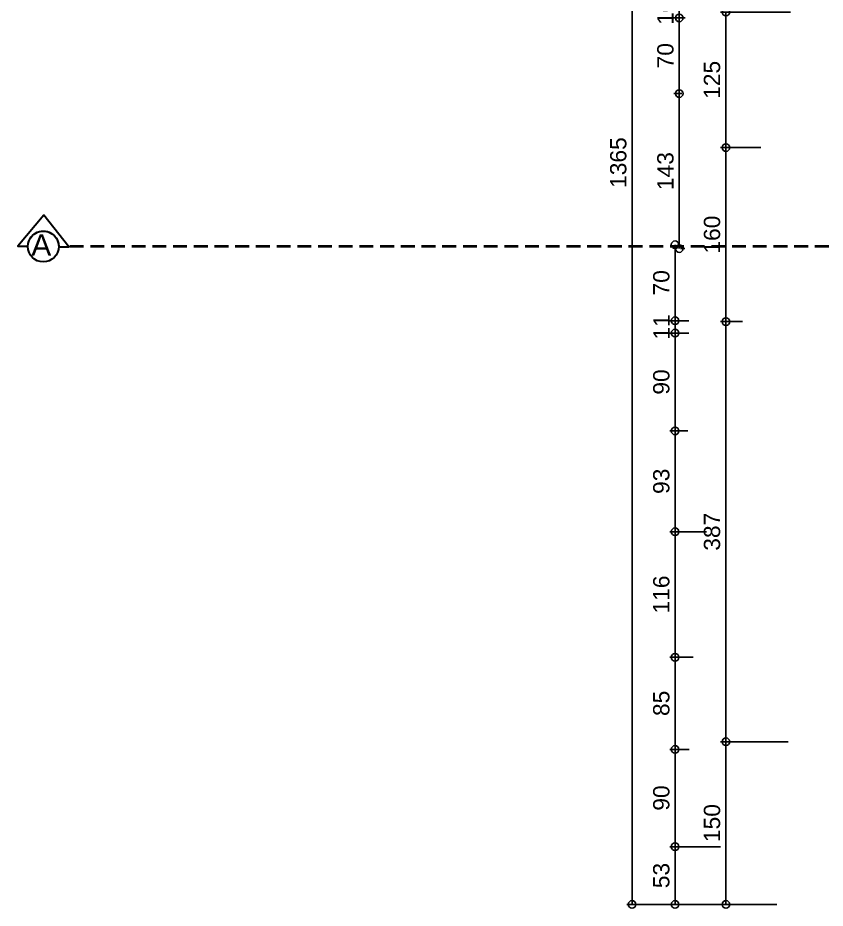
# Model space of a CAD drawing. Header units: millimetres. Extents: x 768 to 14077, y 324 to 18132.
# Drawn here: x 768 to 1511, y 16528 to 17347 of the extents above; entities that cross this region are included whole.
import ezdxf

# ---------------------------------------------------------------- set-up
doc = ezdxf.new("R2010")
doc.units = ezdxf.units.MM
doc.linetypes.add('HIDDENX2', pattern=[19.05, 12.7, -6.35])
doc.layers.add('SEM_KESİK1', color=254, linetype='HIDDENX2', lineweight=40)
doc.styles.add('SEM_YAZI', font='arial.ttf')
doc.styles.get("Standard").update_dxf_attribs({"font": 'arial.ttf'})
doc.dimstyles.new('1-50-2', dxfattribs={"dimtxt": 15, "dimasz": 7, "dimexe": 5, "dimexo": 5, "dimgap": 5, "dimtad": 1, "dimdec": 0, "dimtxsty": 'Standard', "dimblk": 'ORIGIN', "dimcen": 5, "dimdle": 7, "dimclrd": 256, "dimclre": 256, "dimclrt": 256, "dimadec": 0, "dimazin": 0, "dimtfac": 1, "dimtdec": 0, "dimtix": 1, "dimtmove": 0, "dimatfit": 3, "dimldrblk": 'ORIGIN', "dimfxl": 1, "dimlwd": -1, "dimlwe": -1, "dimarcsym": 0})

# ---------------------------------------------------------------- blocks, each defined once
blk = doc.blocks.new('_Origin')
at = {"color": 0, "linetype": 'ByBlock', "lineweight": -2}
blk.add_line((0, 0), (-1, 0), dxfattribs=at)
blk.add_circle((0, 0), 0.5, dxfattribs=at)
blk = doc.blocks.new('*D636')
at = {"transparency": 16777216}
for p, q in [((1478.52, 17352.23), (1414.11, 17352.23)), ((1419.11, 17345.23), (1419.11, 17234.59)), ((1451.28, 17227.59), (1414.11, 17227.59))]:
    blk.add_line(p, q, dxfattribs=at)
at = {"layer": 'Defpoints', "color": 0, "transparency": 16777216}
for p in [(1483.52, 17352.23), (1419.11, 17227.59), (1456.28, 17227.59)]:
    blk.add_point(p, dxfattribs=at)
at = {"transparency": 16777216, "xscale": 7, "yscale": 7, "zscale": 7}
for p, rotation in [((1419.11, 17352.23), 90), ((1419.11, 17227.59), 270)]:
    blk.add_blockref('_Origin', p, dxfattribs=dict(at, rotation=rotation))
at = {"transparency": 16777216, "insert": (1406.45, 17289.91), "char_height": 15, "attachment_point": 5, "rotation": 90}
blk.add_mtext('125', dxfattribs=at)
blk = doc.blocks.new('*D637')
at = {"transparency": 16777216}
for p, q in [((1451.28, 17227.59), (1414.11, 17227.59)), ((1419.11, 17220.59), (1419.11, 17074.46)), ((1434.41, 17067.46), (1414.11, 17067.46))]:
    blk.add_line(p, q, dxfattribs=at)
at = {"layer": 'Defpoints', "color": 0, "transparency": 16777216}
for p in [(1456.28, 17227.59), (1419.11, 17067.46), (1439.41, 17067.46)]:
    blk.add_point(p, dxfattribs=at)
at = {"transparency": 16777216, "xscale": 7, "yscale": 7, "zscale": 7}
for p, rotation in [((1419.11, 17227.59), 90), ((1419.11, 17067.46), 270)]:
    blk.add_blockref('_Origin', p, dxfattribs=dict(at, rotation=rotation))
at = {"transparency": 16777216, "insert": (1406.45, 17147.52), "char_height": 15, "attachment_point": 5, "rotation": 90}
blk.add_mtext('160', dxfattribs=at)
blk = doc.blocks.new('*D638')
at = {"transparency": 16777216}
for p, q in [((1434.41, 17067.46), (1414.11, 17067.46)), ((1419.11, 17060.46), (1419.11, 16687.94)), ((1476.37, 16680.94), (1414.11, 16680.94))]:
    blk.add_line(p, q, dxfattribs=at)
at = {"layer": 'Defpoints', "color": 0, "transparency": 16777216}
for p in [(1439.41, 17067.46), (1419.11, 16680.94), (1481.37, 16680.94)]:
    blk.add_point(p, dxfattribs=at)
at = {"transparency": 16777216, "xscale": 7, "yscale": 7, "zscale": 7}
for p, rotation in [((1419.11, 17067.46), 90), ((1419.11, 16680.94), 270)]:
    blk.add_blockref('_Origin', p, dxfattribs=dict(at, rotation=rotation))
at = {"transparency": 16777216, "insert": (1406.44, 16874.2), "char_height": 15, "attachment_point": 5, "rotation": 90}
blk.add_mtext('387', dxfattribs=at)
blk = doc.blocks.new('*D639')
at = {"transparency": 16777216}
for p, q in [((1476.37, 16680.94), (1414.11, 16680.94)), ((1419.11, 16673.94), (1419.11, 16538.35)), ((1465.9, 16531.35), (1414.11, 16531.35))]:
    blk.add_line(p, q, dxfattribs=at)
at = {"layer": 'Defpoints', "color": 0, "transparency": 16777216}
for p in [(1481.37, 16680.94), (1419.11, 16531.35), (1470.9, 16531.35)]:
    blk.add_point(p, dxfattribs=at)
at = {"transparency": 16777216, "xscale": 7, "yscale": 7, "zscale": 7}
for p, rotation in [((1419.11, 16680.94), 90), ((1419.11, 16531.35), 270)]:
    blk.add_blockref('_Origin', p, dxfattribs=dict(at, rotation=rotation))
at = {"transparency": 16777216, "insert": (1406.45, 16606.15), "char_height": 15, "attachment_point": 5, "rotation": 90}
blk.add_mtext('150', dxfattribs=at)
blk = doc.blocks.new('*D640')
at = {"transparency": 16777216}
for p, q in [((1414.11, 16584.43), (1367.43, 16584.43)), ((1372.43, 16538.35), (1372.43, 16577.43)), ((1414.11, 16531.35), (1367.43, 16531.35))]:
    blk.add_line(p, q, dxfattribs=at)
at = {"layer": 'Defpoints', "color": 0, "transparency": 16777216}
for p in [(1372.43, 16584.43), (1419.11, 16584.43), (1419.11, 16531.35)]:
    blk.add_point(p, dxfattribs=at)
at = {"transparency": 16777216, "xscale": 7, "yscale": 7, "zscale": 7}
for p, rotation in [((1372.43, 16584.43), 90), ((1372.43, 16531.35), 270)]:
    blk.add_blockref('_Origin', p, dxfattribs=dict(at, rotation=rotation))
at = {"transparency": 16777216, "insert": (1359.76, 16557.89), "char_height": 15, "attachment_point": 5, "rotation": 90}
blk.add_mtext('53', dxfattribs=at)
blk = doc.blocks.new('*D641')
at = {"transparency": 16777216}
for p, q in [((1385.43, 16673.95), (1367.43, 16673.95)), ((1372.43, 16591.43), (1372.43, 16666.95)), ((1414.11, 16584.43), (1367.43, 16584.43))]:
    blk.add_line(p, q, dxfattribs=at)
at = {"layer": 'Defpoints', "color": 0, "transparency": 16777216}
for p in [(1372.43, 16673.95), (1390.43, 16673.95), (1419.11, 16584.43)]:
    blk.add_point(p, dxfattribs=at)
at = {"transparency": 16777216, "xscale": 7, "yscale": 7, "zscale": 7}
for p, rotation in [((1372.43, 16673.95), 90), ((1372.43, 16584.43), 270)]:
    blk.add_blockref('_Origin', p, dxfattribs=dict(at, rotation=rotation))
at = {"transparency": 16777216, "insert": (1359.77, 16629.19), "char_height": 15, "attachment_point": 5, "rotation": 90}
blk.add_mtext('90', dxfattribs=at)
blk = doc.blocks.new('*D642')
at = {"transparency": 16777216}
for p, q in [((1389.16, 16758.64), (1367.43, 16758.64)), ((1372.43, 16680.95), (1372.43, 16751.64)), ((1385.43, 16673.95), (1367.43, 16673.95))]:
    blk.add_line(p, q, dxfattribs=at)
at = {"layer": 'Defpoints', "color": 0, "transparency": 16777216}
for p in [(1372.43, 16758.64), (1394.16, 16758.64), (1390.43, 16673.95)]:
    blk.add_point(p, dxfattribs=at)
at = {"transparency": 16777216, "xscale": 7, "yscale": 7, "zscale": 7}
for p, rotation in [((1372.43, 16758.64), 90), ((1372.43, 16673.95), 270)]:
    blk.add_blockref('_Origin', p, dxfattribs=dict(at, rotation=rotation))
at = {"transparency": 16777216, "insert": (1359.77, 16716.29), "char_height": 15, "attachment_point": 5, "rotation": 90}
blk.add_mtext('85', dxfattribs=at)
blk = doc.blocks.new('*D643')
at = {"transparency": 16777216}
for p, q in [((1401.44, 16874.2), (1367.43, 16874.2)), ((1372.43, 16765.64), (1372.43, 16867.2)), ((1389.16, 16758.64), (1367.43, 16758.64))]:
    blk.add_line(p, q, dxfattribs=at)
at = {"layer": 'Defpoints', "color": 0, "transparency": 16777216}
for p in [(1372.43, 16874.2), (1406.44, 16874.2), (1394.16, 16758.64)]:
    blk.add_point(p, dxfattribs=at)
at = {"transparency": 16777216, "xscale": 7, "yscale": 7, "zscale": 7}
for p, rotation in [((1372.43, 16874.2), 90), ((1372.43, 16758.64), 270)]:
    blk.add_blockref('_Origin', p, dxfattribs=dict(at, rotation=rotation))
at = {"transparency": 16777216, "insert": (1359.77, 16816.42), "char_height": 15, "attachment_point": 5, "rotation": 90}
blk.add_mtext('116', dxfattribs=at)
blk = doc.blocks.new('*D644')
at = {"transparency": 16777216}
for p, q in [((1384.26, 16966.99), (1367.43, 16966.99)), ((1372.43, 16881.2), (1372.43, 16959.99)), ((1401.44, 16874.2), (1367.43, 16874.2))]:
    blk.add_line(p, q, dxfattribs=at)
at = {"layer": 'Defpoints', "color": 0, "transparency": 16777216}
for p in [(1372.43, 16966.99), (1389.26, 16966.99), (1406.44, 16874.2)]:
    blk.add_point(p, dxfattribs=at)
at = {"transparency": 16777216, "xscale": 7, "yscale": 7, "zscale": 7}
for p, rotation in [((1372.43, 16966.99), 90), ((1372.43, 16874.2), 270)]:
    blk.add_blockref('_Origin', p, dxfattribs=dict(at, rotation=rotation))
at = {"transparency": 16777216, "insert": (1359.76, 16920.59), "char_height": 15, "attachment_point": 5, "rotation": 90}
blk.add_mtext('93', dxfattribs=at)
blk = doc.blocks.new('*D645')
at = {"transparency": 16777216}
for p, q in [((1384.98, 17056.92), (1367.43, 17056.92)), ((1372.43, 16973.99), (1372.43, 17049.92)), ((1384.26, 16966.99), (1367.43, 16966.99))]:
    blk.add_line(p, q, dxfattribs=at)
at = {"layer": 'Defpoints', "color": 0, "transparency": 16777216}
for p in [(1372.43, 17056.92), (1389.98, 17056.92), (1389.26, 16966.99)]:
    blk.add_point(p, dxfattribs=at)
at = {"transparency": 16777216, "xscale": 7, "yscale": 7, "zscale": 7}
for p, rotation in [((1372.43, 17056.92), 90), ((1372.43, 16966.99), 270)]:
    blk.add_blockref('_Origin', p, dxfattribs=dict(at, rotation=rotation))
at = {"transparency": 16777216, "insert": (1359.77, 17011.95), "char_height": 15, "attachment_point": 5, "rotation": 90}
blk.add_mtext('90', dxfattribs=at)
blk = doc.blocks.new('*D646')
at = {"transparency": 16777216}
for p, q in [((1372.43, 17075.26), (1372.43, 17082.26)), ((1384.98, 17068.26), (1367.43, 17068.26)), ((1372.43, 17056.92), (1372.43, 17068.26)), ((1384.98, 17056.92), (1367.43, 17056.92)), ((1372.43, 17049.92), (1372.43, 17042.92))]:
    blk.add_line(p, q, dxfattribs=at)
at = {"layer": 'Defpoints', "color": 0, "transparency": 16777216}
for p in [(1372.43, 17068.26), (1389.98, 17068.26), (1389.98, 17056.92)]:
    blk.add_point(p, dxfattribs=at)
at = {"transparency": 16777216, "xscale": 7, "yscale": 7, "zscale": 7}
for p, rotation in [((1372.43, 17068.26), 270), ((1372.43, 17056.92), 90)]:
    blk.add_blockref('_Origin', p, dxfattribs=dict(at, rotation=rotation))
at = {"transparency": 16777216, "insert": (1359.9, 17062.59), "char_height": 15, "attachment_point": 5, "rotation": 90}
blk.add_mtext('11', dxfattribs=at)
blk = doc.blocks.new('*D647')
at = {"transparency": 16777216}
for p, q in [((1372.43, 17075.26), (1372.43, 17131.17)), ((1384.98, 17068.26), (1367.43, 17068.26))]:
    blk.add_line(p, q, dxfattribs=at)
at = {"layer": 'Defpoints', "color": 0, "transparency": 16777216}
for p in [(1372.43, 17138.17), (1372.43, 17138.17), (1389.98, 17068.26)]:
    blk.add_point(p, dxfattribs=at)
at = {"transparency": 16777216, "xscale": 7, "yscale": 7, "zscale": 7}
for p, rotation in [((1372.43, 17138.17), 90), ((1372.43, 17068.26), 270)]:
    blk.add_blockref('_Origin', p, dxfattribs=dict(at, rotation=rotation))
at = {"transparency": 16777216, "insert": (1359.77, 17103.21), "char_height": 15, "attachment_point": 5, "rotation": 90}
blk.add_mtext('70', dxfattribs=at)
blk = doc.blocks.new('*D654')
at = {"transparency": 16777216}
for p, q in [((1376.21, 17364.4), (1376.21, 17371.4)), ((1381.72, 17357.4), (1371.21, 17357.4)), ((1376.21, 17357.4), (1376.21, 17346.91)), ((1381.72, 17346.91), (1371.21, 17346.91)), ((1376.21, 17339.91), (1376.21, 17332.91))]:
    blk.add_line(p, q, dxfattribs=at)
at = {"layer": 'Defpoints', "color": 0, "transparency": 16777216}
for p in [(1386.72, 17357.4), (1376.21, 17346.91), (1386.72, 17346.91)]:
    blk.add_point(p, dxfattribs=at)
at = {"transparency": 16777216, "xscale": 7, "yscale": 7, "zscale": 7}
for p, rotation in [((1376.21, 17357.4), 270), ((1376.21, 17346.91), 90)]:
    blk.add_blockref('_Origin', p, dxfattribs=dict(at, rotation=rotation))
at = {"transparency": 16777216, "insert": (1363.55, 17352.16), "char_height": 15, "attachment_point": 5, "rotation": 90}
blk.add_mtext('10', dxfattribs=at)
blk = doc.blocks.new('*D655')
at = {"transparency": 16777216}
for p, q in [((1381.72, 17346.91), (1371.21, 17346.91)), ((1376.21, 17339.91), (1376.21, 17284.31)), ((1378.64, 17277.31), (1371.21, 17277.31))]:
    blk.add_line(p, q, dxfattribs=at)
at = {"layer": 'Defpoints', "color": 0, "transparency": 16777216}
for p in [(1386.72, 17346.91), (1376.21, 17277.31), (1383.64, 17277.31)]:
    blk.add_point(p, dxfattribs=at)
at = {"transparency": 16777216, "xscale": 7, "yscale": 7, "zscale": 7}
for p, rotation in [((1376.21, 17346.91), 90), ((1376.21, 17277.31), 270)]:
    blk.add_blockref('_Origin', p, dxfattribs=dict(at, rotation=rotation))
at = {"transparency": 16777216, "insert": (1363.55, 17312.11), "char_height": 15, "attachment_point": 5, "rotation": 90}
blk.add_mtext('70', dxfattribs=at)
blk = doc.blocks.new('*D656')
at = {"transparency": 16777216}
for p, q in [((1378.64, 17277.31), (1371.21, 17277.31)), ((1376.21, 17270.31), (1376.21, 17141.67)), ((1377.43, 17134.67), (1381.21, 17134.67))]:
    blk.add_line(p, q, dxfattribs=at)
at = {"layer": 'Defpoints', "color": 0, "transparency": 16777216}
for p in [(1383.64, 17277.31), (1372.43, 17134.67), (1376.21, 17134.67)]:
    blk.add_point(p, dxfattribs=at)
at = {"transparency": 16777216, "xscale": 7, "yscale": 7, "zscale": 7}
for p, rotation in [((1376.21, 17277.31), 90), ((1376.21, 17134.67), 270)]:
    blk.add_blockref('_Origin', p, dxfattribs=dict(at, rotation=rotation))
at = {"transparency": 16777216, "insert": (1363.54, 17205.99), "char_height": 15, "attachment_point": 5, "rotation": 90}
blk.add_mtext('143', dxfattribs=at)
blk = doc.blocks.new('*D657')
at = {"transparency": 16777216}
for p, q in [((1367.43, 17896.23), (1327.85, 17896.23)), ((1332.85, 16538.35), (1332.85, 17889.23)), ((1367.43, 16531.35), (1327.85, 16531.35))]:
    blk.add_line(p, q, dxfattribs=at)
at = {"layer": 'Defpoints', "color": 0, "transparency": 16777216}
for p in [(1332.85, 17896.23), (1372.43, 17896.23), (1372.43, 16531.35)]:
    blk.add_point(p, dxfattribs=at)
at = {"transparency": 16777216, "xscale": 7, "yscale": 7, "zscale": 7}
for p, rotation in [((1332.85, 17896.23), 90), ((1332.85, 16531.35), 270)]:
    blk.add_blockref('_Origin', p, dxfattribs=dict(at, rotation=rotation))
at = {"transparency": 16777216, "insert": (1320.18, 17213.79), "char_height": 15, "attachment_point": 5, "rotation": 90}
blk.add_mtext('1365', dxfattribs=at)

msp = doc.modelspace()

# ---------------------------------------------------------------- linework, layer by layer
at = {"layer": 'SEM_KESİK1'}
msp.add_line((4961.86, 17136.61), (814.81, 17136.61), dxfattribs=at)
at = {"layer": 'SEM_KESİK1', "linetype": 'ByBlock', "lineweight": 30, "ltscale": 0.1}
msp.add_lwpolyline([(776.84, 17136.82, -1.000319), (805.21, 17136.38), (814.46, 17136.24), (791.47, 17165.5), (767.59, 17136.96)], format="xyb", close=True, dxfattribs=at)
msp.add_circle((791.03, 17136.6), 14.19, dxfattribs=at)

# ---------------------------------------------------------------- texts
at = {"layer": 'SEM_KESİK1', "linetype": 'ByBlock', "lineweight": 30, "ltscale": 0.1, "insert": (798.43, 17128.05), "char_height": 19.78, "width": 7.9102, "attachment_point": 9, "style": 'SEM_YAZI'}
msp.add_mtext('A', dxfattribs=at)

# ---------------------------------------------------------------- dimensions: what is measured, and where the dimension line sits
for base, p1, p2, picture, middle in [((1332.85, 17896.23), (1372.43, 16531.35), (1372.43, 17896.23), '*D657', (1320.18, 17213.79)), ((1372.43, 16584.43), (1419.11, 16531.35), (1419.11, 16584.43), '*D640', (1359.76, 16557.89))]:
    dim = msp.add_linear_dim(base=base, p1=p1, p2=p2, angle=90, dimstyle='1-50-2')
    dim.commit()
    dim.dimension.update_dxf_attribs({"geometry": picture, "text_midpoint": middle})
for base, p1, p2, picture, middle in [((1376.21, 17346.91), (1386.72, 17357.4), (1386.72, 17346.91), '*D654', (1363.55, 17352.16)), ((1376.21, 17277.31), (1386.72, 17346.91), (1383.64, 17277.31), '*D655', (1363.55, 17312.11)), ((1419.11, 17227.59), (1483.52, 17352.23), (1456.28, 17227.59), '*D636', (1406.45, 17289.91)), ((1376.21, 17134.67), (1383.64, 17277.31), (1372.43, 17134.67), '*D656', (1363.54, 17205.99)), ((1419.11, 17067.46), (1456.28, 17227.59), (1439.41, 17067.46), '*D637', (1406.45, 17147.52)), ((1372.43, 17138.17), (1389.98, 17068.26), (1372.43, 17138.17), '*D647', (1359.77, 17103.21)), ((1372.43, 17068.26), (1389.98, 17056.92), (1389.98, 17068.26), '*D646', (1359.9, 17062.59)), ((1419.11, 16680.94), (1439.41, 17067.46), (1481.37, 16680.94), '*D638', (1406.44, 16874.2)), ((1372.43, 17056.92), (1389.26, 16966.99), (1389.98, 17056.92), '*D645', (1359.77, 17011.95)), ((1372.43, 16966.99), (1406.44, 16874.2), (1389.26, 16966.99), '*D644', (1359.76, 16920.59)), ((1372.43, 16874.2), (1394.16, 16758.64), (1406.44, 16874.2), '*D643', (1359.77, 16816.42)), ((1372.43, 16758.64), (1390.43, 16673.95), (1394.16, 16758.64), '*D642', (1359.77, 16716.29)), ((1419.11, 16531.35), (1481.37, 16680.94), (1470.9, 16531.35), '*D639', (1406.45, 16606.15)), ((1372.43, 16673.95), (1419.11, 16584.43), (1390.43, 16673.95), '*D641', (1359.77, 16629.19))]:
    dim = msp.add_linear_dim(base=base, p1=p1, p2=p2, angle=90, dimstyle='1-50-2', override={"dimtmove": 1})
    dim.commit()
    dim.dimension.update_dxf_attribs({"geometry": picture, "text_midpoint": middle})

doc.saveas('drawing.dxf')
